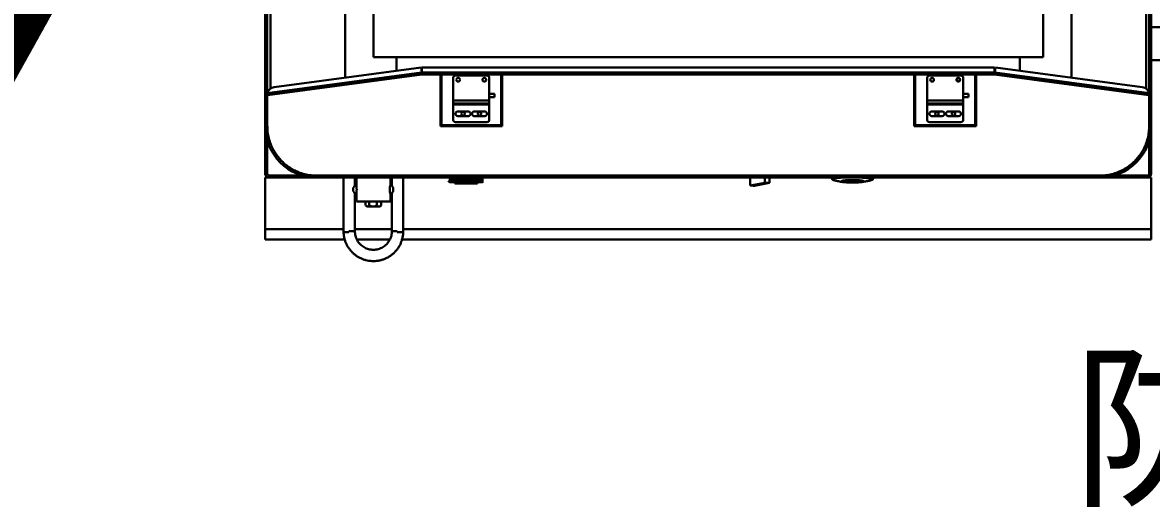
# Model space of a CAD drawing. Header units: millimetres. Extents: x 914 to 910632, y -176 to 682692.
# Drawn here: x 2320.19 to 2337.45, y 1798.67 to 1806.09 of the extents above; entities that cross this region are included whole.
import ezdxf

# ---------------------------------------------------------------- set-up
doc = ezdxf.new("R2010")
doc.units = ezdxf.units.MM
doc.linetypes.add('EB_DASHDOT', pattern=[39, 30, -3, 3, -3])
doc.layers.add('尺寸线层', color=3, linetype='Continuous', lineweight=18)
doc.layers.add('画图', color=3, linetype='Continuous', lineweight=30)
doc.styles.add('宋体', font='')
doc.styles.get('宋体').set_extended_font_data('宋体')

# ---------------------------------------------------------------- blocks, each defined once
blk = doc.blocks.new('SDHGSJH')
at = {"color": 7, "linetype": 'Continuous', "lineweight": 30}
for p, q in [((2047, 490.2), (2047, 480.2)), ((2774.2, 490.2), (2047, 490.2)), ((2773, 483.3), (2773, 430.2)), ((2773.1, 483.2), (2773.1, 483.2)), ((2778.9, 483.2), (2778.9, 482.2)), ((2784, 445.5), (2784, 482.2)), ((2818.1, 490.2), (2785.9, 490.2)), ((2820, 482.2), (2820, 445.5)), ((2825.8, 482.2), (2825.8, 483.2)), ((2907, 490.2), (2829.8, 490.2)), ((2831, 430.2), (2831, 483.3)), ((2907, 490.2), (2907, 480.2)), ((2047, 430.2), (2047, 480.2)), ((2907, 480.2), (2907, 430.2)), ((2785.5, 453.2), (2785.5, 445.5)), ((2818.4, 453.2), (2785.5, 453.2)), ((2794.5, 457.2), (2794.5, 453.2)), ((2798.4, 457.4), (2798.5, 457.5)), ((2798.5, 458.2), (2798.5, 457.3)), ((2798.6, 457.2), (2798.6, 453.2)), ((2800.4, 458), (2801.6, 458.2)), ((2801.6, 458.2), (2802, 458.2)), ((2806.1, 457.2), (2806.1, 453.2)), ((2809.3, 457.4), (2808.5, 458.2)), ((2809.5, 453.2), (2809.5, 457.2)), ((2818.5, 445.4), (2818.5, 453.2)), ((2785.5, 445.5), (2784, 445.5)), ((2820, 445.5), (2818.5, 445.5)), ((2097, 430.2), (2047, 430.2)), ((2097, 430.2), (2051, 430.2)), ((2051, 430.2), (2051, 428.2)), ((2083, 428.2), (2051, 428.2)), ((2857, 430.2), (2097, 430.2)), ((2097, 428.2), (2857, 428.2)), ((2317, 431.1), (2317, 430.2)), ((2357, 430.2), (2357, 431.1)), ((2432, 438), (2417.7, 435.3)), ((2417.7, 435.3), (2417.7, 430.2)), ((2422, 435.1), (2436.3, 437.8)), ((2422, 430.2), (2422, 435.1)), ((2436.3, 437.8), (2436.3, 430.2)), ((2695.3, 433.8), (2695.9, 434.4)), ((2696, 433.2), (2695.3, 433.8)), ((2695.9, 434.4), (2728.1, 434.4)), ((2696, 434.5), (2728, 434.5)), ((2728, 433.2), (2696, 433.2)), ((2696.2, 432.8), (2727.8, 432.8)), ((2696.2, 431.5), (2696.2, 432.8)), ((2727.8, 431.5), (2696.2, 431.5)), ((2700.7, 431.5), (2700.7, 430.2)), ((2700.9, 435.8), (2706.1, 435.8)), ((2700.9, 435.8), (2700.9, 434.5)), ((2706.1, 434.5), (2706.1, 435.8)), ((2706.6, 435.8), (2717.4, 435.8)), ((2706.6, 435.5), (2706.6, 434.5)), ((2717.4, 435.5), (2706.6, 435.5)), ((2717.4, 435.8), (2717.9, 435.8)), ((2717.4, 434.5), (2717.4, 435.5)), ((2717.9, 435.8), (2723.1, 435.8)), ((2723.1, 434.5), (2723.1, 435.8)), ((2723.3, 431.5), (2723.3, 430.2)), ((2727.8, 432.8), (2727.8, 431.5)), ((2728.7, 433.8), (2728, 433.2)), ((2728.1, 434.4), (2728.7, 433.8)), ((2729.4, 433.2), (2728.7, 433.8)), ((2784, 430.2), (2784, 437.9)), ((2784, 437.9), (2785.5, 437.9)), ((2785.5, 437.9), (2785.5, 430.2)), ((2818.5, 430.2), (2818.5, 438)), ((2818.5, 437.9), (2820, 437.9)), ((2820, 437.9), (2820, 430.2)), ((2856.9, 428.1), (2858.9, 428)), ((2903, 430.2), (2857, 430.2)), ((2907, 430.2), (2857, 430.2)), ((2903, 428.2), (2871, 428.2)), ((2903, 428.2), (2903, 430.2)), ((2047, 426.2), (2047, 380.2)), ((2049, 426.2), (2047, 426.2)), ((2049, 426.2), (2049, 394.2)), ((2905, 394.2), (2905, 426.2)), ((2907, 426.2), (2905, 426.2)), ((2907, 380.2), (2907, 426.2)), ((2047, 380.2), (2047, 348.2)), ((2049, 380.2), (2049, 348.2)), ((2049, 380.2), (2049, 350.2)), ((2217, 380.2), (2277, 380.2)), ((2217, 330.2), (2217, 380.2)), ((2217, 379.2), (2218, 379.2)), ((2218, 379.2), (2218, 330.2)), ((2276, 379.2), (2218, 379.2)), ((2229.5, 359.2), (2229.5, 374.2)), ((2231.5, 376.2), (2262.5, 376.2)), ((2264.5, 374.2), (2264.5, 359.2)), ((2276, 330.2), (2276, 379.2)), ((2277, 380.2), (2277, 330.2)), ((2677, 380.2), (2737, 380.2)), ((2677, 330.2), (2677, 380.2)), ((2677, 379.2), (2678, 379.2)), ((2736, 379.2), (2678, 379.2)), ((2678, 379.2), (2678, 330.2)), ((2689.5, 359.2), (2689.5, 374.2)), ((2691.5, 376.2), (2722.5, 376.2)), ((2724.5, 374.2), (2724.5, 359.2)), ((2736, 330.2), (2736, 379.2)), ((2737, 380.2), (2737, 330.2)), ((2904.8, 382.2), (2904.9, 380.2)), ((2905, 380.2), (2905, 348.2)), ((2905, 350.2), (2905, 380.2)), ((2907, 348.2), (2907, 380.2)), ((2244, 370.5), (2234, 370.5)), ((2234, 366), (2244, 366)), ((2260, 370.5), (2250, 370.5)), ((2250, 366), (2260, 366)), ((2704, 370.5), (2694, 370.5)), ((2694, 366), (2704, 366)), ((2720, 370.5), (2710, 370.5)), ((2710, 366), (2720, 366)), ((2217, 358.7), (2217, 358.7)), ((2217, 350.7), (2217, 350.7)), ((2229.5, 352.2), (2224.3, 352.2)), ((2224.3, 352.2), (2224.3, 348.8)), ((2229.5, 359.2), (2264.5, 359.2)), ((2229.5, 358.2), (2229.5, 359.2)), ((2264.5, 358.2), (2229.5, 358.2)), ((2229.5, 358.2), (2229.5, 355.2)), ((2229.5, 355.2), (2264.5, 355.2)), ((2229.5, 333.2), (2229.5, 355.2)), ((2264.5, 359.2), (2264.5, 358.2)), ((2264.5, 355.2), (2264.5, 358.2)), ((2264.5, 355.2), (2264.5, 333.2)), ((2689.5, 352.2), (2684.3, 352.2)), ((2684.3, 352.2), (2684.3, 348.8)), ((2689.5, 359.2), (2724.5, 359.2)), ((2689.5, 358.2), (2689.5, 359.2)), ((2724.5, 358.2), (2689.5, 358.2)), ((2689.5, 358.2), (2689.5, 355.2)), ((2689.5, 355.2), (2724.5, 355.2)), ((2689.5, 333.2), (2689.5, 355.2)), ((2724.5, 359.2), (2724.5, 358.2)), ((2724.5, 355.2), (2724.5, 358.2)), ((2724.5, 355.2), (2724.5, 333.2)), ((2737, 358.7), (2737, 358.7)), ((2737, 350.7), (2737, 350.7)), ((2049, 348.2), (2047, 348.2)), ((2047, 225.2), (2047, 348.2)), ((2049.3, 350.2), (2049, 348.2)), ((2049, 350.2), (2199, 330.2)), ((2049, 348.2), (2049, 225.2)), ((2049, 348.2), (2198.8, 328.2)), ((2049.4, 347.1), (2049, 347.2)), ((2049.6, 347), (2049, 347.2)), ((2199.1, 330.2), (2049.3, 350.2)), ((2052, 343.8), (2052, -343.3)), ((2198.3, 323.3), (2055.7, 342.3)), ((2224.3, 348.8), (2229.5, 348.8)), ((2684.3, 348.8), (2689.5, 348.8)), ((2904.7, 350.2), (2754.9, 330.2)), ((2755, 330.2), (2905, 350.2)), ((2905, 348.2), (2755.2, 328.2)), ((2898.3, 342.3), (2755.7, 323.3)), ((2902, -343.3), (2902, 343.8)), ((2904.7, 350.2), (2905, 348.2)), ((2905, 348.2), (2907, 348.2)), ((2905, 348.2), (2905, 225.2)), ((2907, 348.2), (2907, 225.2)), ((2124.5, 333.1), (2124.5, -332.7)), ((2198.8, 328.2), (2199.1, 330.2)), ((2199, 330.2), (2217, 330.2)), ((2217, 330.2), (2199.2, 330.2)), ((2199.2, 330.2), (2199.2, 328.2)), ((2217, 328.2), (2217, 330.2)), ((2218, 330.2), (2217, 330.2)), ((2218, 330.2), (2276, 330.2)), ((2262.5, 331.2), (2231.5, 331.2)), ((2277, 330.2), (2276, 330.2)), ((2677, 330.2), (2277, 330.2)), ((2277, 330.2), (2277, 328.2)), ((2677, 328.2), (2677, 330.2)), ((2678, 330.2), (2677, 330.2)), ((2678, 330.2), (2736, 330.2)), ((2722.5, 331.2), (2691.5, 331.2)), ((2737, 330.2), (2736, 330.2)), ((2737, 330.2), (2737, 328.2)), ((2754.8, 330.2), (2737, 330.2)), ((2737, 330.2), (2755, 330.2)), ((2754.8, 328.2), (2754.8, 330.2)), ((2755.2, 328.2), (2754.9, 330.2)), ((2829.5, 40.2), (2829.5, 333.1)), ((2174.5, 313.2), (2174.5, 326.4)), ((2198.9, 328.2), (2198.3, 323.3)), ((2198.7, 326.5), (2198.8, 326.2)), ((2198.8, 328.2), (2198.9, 328.2)), ((2199.1, 326.2), (2198.8, 326.2)), ((2199.1, 328.2), (2199.1, 323.2)), ((2199.2, 328.2), (2199.1, 328.2)), ((2199.1, 323.2), (2754.9, 323.2)), ((2199.2, 328.2), (2217, 328.2)), ((2277, 328.2), (2217, 328.2)), ((2277, 328.2), (2677, 328.2)), ((2737, 328.2), (2677, 328.2)), ((2737, 328.2), (2754.8, 328.2)), ((2754.9, 328.2), (2754.8, 328.2)), ((2754.9, 323.2), (2754.9, 328.2)), ((2755.2, 326.2), (2754.9, 326.2)), ((2755.2, 328.2), (2755.1, 328.2)), ((2755.1, 328.2), (2755.7, 323.3)), ((2755.2, 326.2), (2755.3, 326.5)), ((2779.5, 326.4), (2779.5, 313.2)), ((2037, 316.2), (2047, 316.2)), ((2152, -312.8), (2152, 313.2)), ((2152, 313.2), (2802, 313.2)), ((2802, 313.2), (2802, -312.8)), ((2037, 284.2), (2047, 284.2))]:
    blk.add_line(p, q, dxfattribs=at)
at = {"color": 8, "linetype": 'Continuous', "lineweight": 30}
for p, q in [((2778.9, 482.2), (2784, 482.2)), ((2820, 482.2), (2825.8, 482.2)), ((2047, 480.2), (2773, 480.2)), ((2784, 480.2), (2820, 480.2)), ((2831, 480.2), (2907, 480.2)), ((2717.9, 435.8), (2717.9, 434.5)), ((2198.8, 326.2), (2198.7, 326.2)), ((2755.3, 326.2), (2755.2, 326.2))]:
    blk.add_line(p, q, dxfattribs=at)
at = {"color": 8, "linetype": 'Continuous', "lineweight": 30, "flags": 128}
for points in [[(2318.1, 432.5), (2317.8, 432.2), (2317.8, 431.9), (2318.1, 431.6), (2318.8, 431.4), (2319.4, 431.2)], [(2354, 431.1), (2355.1, 431.3), (2355.8, 431.6), (2356.2, 431.9), (2356.2, 432.2), (2355.9, 432.5), (2355.7, 432.5)], [(2355.4, 430.2), (2355.6, 430.3), (2356.4, 430.5), (2356.9, 430.8), (2357, 431.1)]]:
    blk.add_lwpolyline(points, dxfattribs=at)
at = {"color": 7, "linetype": 'Continuous', "lineweight": 30, "flags": 128}
for points in [[(2337, 434.9), (2339, 434.9), (2340.9, 434.9), (2342.6, 434.8), (2344.2, 434.6), (2345.6, 434.5), (2346.7, 434.3), (2347.5, 434.1), (2347.9, 433.9), (2348, 433.7), (2347.7, 433.5), (2347.1, 433.3), (2346.2, 433.1), (2345, 432.9), (2343.5, 432.8), (2341.8, 432.6), (2339.9, 432.6), (2338, 432.5), (2336, 432.5), (2334.1, 432.6), (2332.2, 432.6), (2330.5, 432.8), (2329, 432.9), (2327.8, 433.1), (2326.9, 433.3), (2326.3, 433.5), (2326, 433.7), (2326.1, 433.9), (2326.5, 434.1), (2327.3, 434.3), (2328.4, 434.5), (2329.8, 434.6), (2331.4, 434.8), (2333.1, 434.9), (2335, 434.9), (2337, 434.9)], [(2355.7, 432.5), (2355.2, 432.7), (2354.2, 433)]]:
    blk.add_lwpolyline(points, dxfattribs=at)
at = {"color": 7, "linetype": 'Continuous', "lineweight": 30}
for centre, radius in [((2234.3, 335.2), 1.53), ((2259.7, 335.2), 1.8), ((2694.3, 335.2), 1.8)]:
    blk.add_circle(centre, radius, dxfattribs=at)
for centre, radius, start, end in [((2097, 380.2), 50, 90, 180), ((2051, 426.2), 4, 90, 180), ((2320.9, 426.9), 6.21, 98.4236, 116.2446), ((2329.6, 481.2), 51, 258.5546, 267.4029), ((2344, 486.1), 56, 272.8441, 280.3694), ((2425.2, 518.3), 83.3, 264.8129, 267.7889), ((2428.8, 354.7), 83.4, 84.8143, 87.7839), ((2773.1, 479.5), 63.7, 224.8835, 225.0698), ((2857, 380.2), 50, 0, 90), ((2903, 426.2), 2, 0, 90), ((2056.7, 350.2), 8, 194.4297, 262.4054), ((1866.8, 371.8), 183.8, 352.3086, 352.5254), ((2897.3, 350.2), 8, 277.5946, 345.5703)]:
    blk.add_arc(centre, radius, start, end, dxfattribs=at)
at = {"color": 8, "linetype": 'Continuous', "lineweight": 30}
blk.add_arc((2318.8, 432.5), 2.25, 218.0514, 265.8332, dxfattribs=at)
at = {"color": 7, "linetype": 'Continuous', "lineweight": 30}
for points, knots in [([(2830.9, 483.2), (2830.9, 483.5), (2830.9, 484.7), (2830.6, 487), (2830, 490), (2829, 492.8), (2827.8, 495.6), (2826.2, 498.2), (2824.4, 500.6), (2822.4, 502.9), (2820.1, 504.9), (2817.7, 506.7), (2815, 508.2), (2812.3, 509.4), (2809.4, 510.3), (2806.4, 510.9), (2803.4, 511.2), (2800.4, 511.2), (2797.4, 510.9), (2794.4, 510.2), (2791.5, 509.3), (2788.8, 508.1), (2786.1, 506.5), (2783.7, 504.7), (2781.4, 502.7), (2779.4, 500.5), (2777.6, 498), (2776.1, 495.4), (2774.9, 492.6), (2774, 489.7), (2773.4, 486.8), (2773.1, 484.6), (2773.1, 483.4), (2773.1, 483.2)], [0, 0, 0, 0, 0.008582, 0.042564, 0.076555, 0.110547, 0.144538, 0.178529, 0.212518, 0.246505, 0.280493, 0.314477, 0.348461, 0.382442, 0.416424, 0.450404, 0.484384, 0.518361, 0.552339, 0.586317, 0.620295, 0.654274, 0.688253, 0.722232, 0.756213, 0.790196, 0.82418, 0.858165, 0.892153, 0.926141, 0.96013, 0.994121, 1, 1, 1, 1]), ([(2784, 482.2), (2784, 482.5), (2784.1, 483.5), (2784.3, 485.3), (2784.8, 487.7), (2785.7, 489.9), (2786.9, 492), (2788.3, 493.9), (2789.9, 495.6), (2791.8, 497.1), (2793.9, 498.3), (2796.1, 499.3), (2798.4, 499.9), (2800.7, 500.2), (2803.1, 500.2), (2805.5, 499.9), (2807.8, 499.3), (2810, 498.4), (2812, 497.2), (2813.9, 495.7), (2815.6, 494), (2817.1, 492.1), (2818.2, 490), (2819.1, 487.8), (2819.7, 485.5), (2819.9, 483.6), (2820, 482.5), (2820, 482.2)], [0, 0, 0, 0, 0.013413, 0.0555565, 0.097723, 0.1398914, 0.1820618, 0.2242369, 0.2664173, 0.3086026, 0.3507931, 0.3929914, 0.4351937, 0.4773969, 0.5196097, 0.5618194, 0.6040274, 0.646239, 0.6884436, 0.7306449, 0.7728402, 0.8150291, 0.8572143, 0.8993919, 0.9415661, 0.9837357, 1, 1, 1, 1]), ([(2773.1, 483.2), (2773.2, 483.2), (2773.4, 483.2), (2774.8, 483.2), (2776.7, 483.2), (2778.1, 483.2), (2778.9, 483.2)], [0, 0, 0, 0, 0.250002, 0.499998, 0.749997, 1, 1, 1, 1]), ([(2825.8, 483.2), (2826.5, 483.2), (2827.9, 483.2), (2829.7, 483.2), (2830.8, 483.2), (2830.9, 483.2), (2830.9, 483.2)], [0, 0, 0, 0, 0.259642, 0.519283, 0.778914, 1, 1, 1, 1]), ([(2796.6, 458.2), (2796.2, 458.2), (2795.5, 458), (2794.8, 457.5), (2794.5, 457.2)], [0, 0, 0, 0, 0.49807, 1, 1, 1, 1]), ([(2794.5, 457.2), (2794.8, 457.5), (2795.3, 458), (2795.9, 458.2), (2796.2, 458.2)], [0, 0, 0, 0, 0.498759, 1, 1, 1, 1]), ([(2796.6, 458.2), (2796.3, 458.2), (2795.8, 458.2), (2795.5, 458.2), (2795.5, 458.2), (2795.5, 458.2)], [0, 0, 0, 0, 0.4414792, 0.8985341, 1, 1, 1, 1]), ([(2798.6, 457.2), (2798.3, 457.5), (2797.7, 458), (2796.9, 458.2), (2796.6, 458.2)], [0, 0, 0, 0, 0.498768, 1, 1, 1, 1]), ([(2802.4, 458.2), (2801.8, 458.2), (2800.7, 458.2), (2799.1, 458.2), (2797.6, 458.2), (2796.9, 458.2), (2796.6, 458.2)], [0, 0, 0, 0, 0.245681, 0.500016, 0.754349, 1, 1, 1, 1]), ([(2802.4, 458.2), (2801.7, 458.2), (2800.4, 458), (2799.2, 457.5), (2798.6, 457.2)], [0, 0, 0, 0, 0.498102, 1, 1, 1, 1]), ([(2806.1, 457.2), (2805.5, 457.5), (2804.3, 458), (2803, 458.2), (2802.4, 458.2)], [0, 0, 0, 0, 0.498742, 1, 1, 1, 1]), ([(2807.8, 458.2), (2807.5, 458.2), (2806.9, 458.2), (2805.6, 458.2), (2804.1, 458.2), (2802.9, 458.2), (2802.4, 458.2)], [0, 0, 0, 0, 0.250003, 0.500004, 0.750011, 1, 1, 1, 1]), ([(2807.8, 458.2), (2807.5, 458.2), (2806.9, 458), (2806.4, 457.5), (2806.1, 457.2)], [0, 0, 0, 0, 0.498072, 1, 1, 1, 1]), ([(2808.5, 458.2), (2808.5, 458.2), (2808.4, 458.2), (2808, 458.2), (2807.8, 458.2)], [0, 0, 0, 0, 0.437504, 1, 1, 1, 1]), ([(2809.3, 457.4), (2809.1, 457.6), (2808.6, 458.1), (2808.1, 458.2), (2807.8, 458.2)], [0, 0, 0, 0, 0.420132, 1, 1, 1, 1]), ([(2782.7, 441.7), (2782.7, 442), (2782.7, 442.5), (2783, 443.5), (2783.5, 444.5), (2783.9, 445.2), (2784, 445.5), (2784, 445.5), (2784, 445.5)], [0, 0, 0, 0, 0.1283009, 0.2644613, 0.5277932, 0.7906566, 0.9243572, 1, 1, 1, 1]), ([(2784, 437.9), (2784, 437.9), (2784, 438), (2783.9, 438.3), (2783.5, 438.9), (2783, 440), (2782.7, 440.9), (2782.7, 441.5), (2782.7, 441.7)], [0, 0, 0, 0, 0.075684, 0.209427, 0.47253, 0.735275, 0.871573, 1, 1, 1, 1]), ([(2786.2, 441.7), (2786.2, 442), (2786.2, 442.5), (2786.1, 443.4), (2785.9, 444.5), (2785.7, 445.2), (2785.6, 445.5), (2785.5, 445.5), (2785.5, 445.5)], [0, 0, 0, 0, 0.1215796, 0.2505619, 0.4999379, 0.7493075, 0.8780649, 1, 1, 1, 1]), ([(2785.5, 437.9), (2785.5, 437.9), (2785.6, 437.9), (2785.7, 438.2), (2785.9, 438.9), (2786.1, 440), (2786.2, 441), (2786.2, 441.5), (2786.2, 441.7)], [0, 0, 0, 0, 0.121815, 0.250436, 0.499907, 0.749483, 0.878421, 1, 1, 1, 1]), ([(2818.5, 445.4), (2818.5, 445.4), (2818.5, 445.2), (2818.4, 444.5), (2818.3, 443.4), (2818.3, 442.5), (2818.2, 442), (2818.2, 441.7)], [0, 0, 0, 0, 0.104208, 0.40261, 0.7007, 0.854743, 1, 1, 1, 1]), ([(2818.2, 441.7), (2818.2, 441.5), (2818.3, 441), (2818.3, 440), (2818.4, 438.9), (2818.5, 438.2), (2818.5, 438), (2818.5, 437.9)], [0, 0, 0, 0, 0.138406, 0.285182, 0.569281, 0.853462, 1, 1, 1, 1]), ([(2820, 445.5), (2820, 445.5), (2820, 445.5), (2820.3, 445.2), (2820.8, 444.5), (2821.4, 443.5), (2821.7, 442.5), (2821.7, 442), (2821.7, 441.7)], [0, 0, 0, 0, 0.1238619, 0.2506204, 0.5000255, 0.74908, 0.8782671, 1, 1, 1, 1]), ([(2821.7, 441.7), (2821.7, 441.5), (2821.7, 440.9), (2821.4, 440), (2820.8, 438.9), (2820.3, 438.2), (2820, 437.9), (2820, 437.9), (2820, 437.9)], [0, 0, 0, 0, 0.121614, 0.250686, 0.500289, 0.749458, 0.876176, 1, 1, 1, 1]), ([(2049, 380.2), (2049.1, 382.2), (2049.2, 386.1), (2050.4, 392.1), (2052.1, 397.5), (2054.3, 402.3), (2056.8, 406.6), (2059.7, 410.5), (2063, 414.2), (2066.7, 417.5), (2070.7, 420.4), (2074.9, 422.9), (2079.7, 425.1), (2085.1, 426.9), (2091.1, 428), (2095, 428.1), (2097, 428.2)], [0, 0, 0, 0, 0.077629, 0.157665, 0.239952, 0.304275, 0.368608, 0.434301, 0.500001, 0.565695, 0.631393, 0.695718, 0.76005, 0.84233, 0.922368, 1, 1, 1, 1]), ([(2051, 428.2), (2050.7, 428.2), (2050.4, 428.1), (2049.9, 427.9), (2049.6, 427.6), (2049.3, 427.3), (2049.1, 426.9), (2049, 426.5), (2049, 426.2)], [0, 0, 0, 0, 0.239449, 0.369607, 0.500003, 0.630179, 0.760558, 1, 1, 1, 1]), ([(2097, 428.2), (2095, 428.1), (2091.1, 428), (2085.1, 426.9), (2079.7, 425.1), (2074.9, 422.9), (2070.7, 420.4), (2066.7, 417.5), (2063, 414.2), (2059.7, 410.5), (2056.8, 406.6), (2054.3, 402.3), (2052.1, 397.5), (2050.4, 392.1), (2049.2, 386.1), (2049.1, 382.2), (2049, 380.2)], [0, 0, 0, 0, 0.077629, 0.157663, 0.23995, 0.304275, 0.368607, 0.434301, 0.499999, 0.565693, 0.631392, 0.695718, 0.760048, 0.84233, 0.922368, 1, 1, 1, 1]), ([(2317.9, 432.4), (2317.9, 432.3), (2317.7, 432.3), (2317.4, 432.1), (2317.1, 431.6), (2317, 431.2), (2317, 431.1), (2317, 431)], [0, 0, 0, 0, 0.045992, 0.432722, 0.711814, 0.967695, 1, 1, 1, 1]), ([(2329, 434.6), (2328.6, 434.5), (2327.1, 434.4), (2324.3, 433.9), (2321.6, 433.4), (2320.1, 433.1), (2319.9, 433)], [0, 0, 0, 0, 0.115338, 0.494355, 0.928062, 1, 1, 1, 1]), ([(2354.1, 433), (2353.2, 433.2), (2351, 433.7), (2348, 434.2), (2345.8, 434.5), (2345, 434.6)], [0, 0, 0, 0, 0.287336, 0.723307, 1, 1, 1, 1]), ([(2357, 431.1), (2357, 431.3), (2356.9, 431.7), (2356.5, 432.1), (2356.2, 432.3), (2356, 432.4), (2355.9, 432.5)], [0, 0, 0, 0, 0.25879, 0.530781, 0.912531, 1, 1, 1, 1]), ([(2696, 434.5), (2696, 434.5), (2696, 434.5), (2696, 434.5), (2695.9, 434.4), (2695.9, 434.4), (2695.9, 434.4)], [0, 0, 0, 0, 0.222297, 0.458864, 0.716342, 1, 1, 1, 1]), ([(2696, 433.2), (2696, 433.1), (2696.1, 433), (2696.2, 432.9), (2696.2, 432.8), (2696.2, 432.8)], [0, 0, 0, 0, 0.498673, 0.763987, 1, 1, 1, 1]), ([(2706.1, 435.8), (2706.2, 435.8), (2706.3, 435.8), (2706.5, 435.8), (2706.6, 435.8), (2706.6, 435.8), (2706.6, 435.8)], [0, 0, 0, 0, 0.249883, 0.499935, 0.749881, 1, 1, 1, 1]), ([(2706.6, 435.8), (2706.6, 435.8), (2706.6, 435.8), (2706.6, 435.6), (2706.6, 435.5)], [0, 0, 0, 0, 0.50004, 1, 1, 1, 1]), ([(2717.4, 435.5), (2717.4, 435.6), (2717.4, 435.8), (2717.4, 435.8), (2717.4, 435.8)], [0, 0, 0, 0, 0.49996, 1, 1, 1, 1]), ([(2727.8, 432.8), (2727.8, 432.8), (2727.8, 432.9), (2727.9, 433), (2728, 433.1), (2728, 433.2)], [0, 0, 0, 0, 0.2360405, 0.5009347, 1, 1, 1, 1]), ([(2857, 428.2), (2859, 428.1), (2862.9, 428), (2868.9, 426.9), (2874.3, 425.1), (2879.1, 422.9), (2883.3, 420.4), (2887.3, 417.5), (2891, 414.2), (2894.3, 410.5), (2897.2, 406.6), (2899.7, 402.3), (2901.9, 397.5), (2903.6, 392.1), (2904.8, 386.1), (2904.9, 382.2), (2905, 380.2)], [0, 0, 0, 0, 0.077629, 0.157663, 0.23995, 0.304275, 0.368607, 0.4343, 0.500001, 0.565693, 0.631394, 0.695718, 0.760048, 0.84233, 0.922368, 1, 1, 1, 1]), ([(2905, 380.2), (2904.9, 382.2), (2904.8, 386.1), (2903.6, 392.1), (2901.9, 397.5), (2899.7, 402.3), (2897.2, 406.6), (2894.3, 410.5), (2891, 414.2), (2887.3, 417.5), (2883.3, 420.4), (2879.1, 422.9), (2874.3, 425.1), (2868.9, 426.9), (2862.9, 428), (2859, 428.1), (2857, 428.2)], [0, 0, 0, 0, 0.077629, 0.157665, 0.239952, 0.304275, 0.368606, 0.4343, 0.499999, 0.565693, 0.631393, 0.695718, 0.76005, 0.84233, 0.922368, 1, 1, 1, 1]), ([(2903, 430.2), (2903.5, 430.2), (2904.3, 430.1), (2905.2, 429.6), (2905.8, 429.1), (2906.4, 428.4), (2906.9, 427.5), (2906.9, 426.7), (2907, 426.2)], [0, 0, 0, 0, 0.23947, 0.368375, 0.49999, 0.631645, 0.760549, 1, 1, 1, 1]), ([(2229.5, 374.2), (2229.5, 374.5), (2229.6, 374.9), (2229.8, 375.3), (2230.1, 375.6), (2230.4, 375.9), (2230.9, 376.1), (2231.2, 376.2), (2231.5, 376.2)], [0, 0, 0, 0, 0.239421, 0.369666, 0.49998, 0.630212, 0.760541, 1, 1, 1, 1]), ([(2262.5, 376.2), (2262.8, 376.2), (2263.1, 376.1), (2263.6, 375.9), (2263.9, 375.6), (2264.2, 375.3), (2264.4, 374.9), (2264.5, 374.5), (2264.5, 374.2)], [0, 0, 0, 0, 0.2394529, 0.3696593, 0.5000188, 0.6302417, 0.7605845, 1, 1, 1, 1]), ([(2277, 379.2), (2277, 379.2), (2277, 379.2), (2276.7, 379.2), (2276.4, 379.2), (2276.1, 379.2), (2276, 379.2)], [0, 0, 0, 0, 0.249988, 0.500099, 0.749997, 1, 1, 1, 1]), ([(2689.5, 374.2), (2689.5, 374.5), (2689.6, 374.9), (2689.8, 375.3), (2690.1, 375.6), (2690.4, 375.9), (2690.9, 376.1), (2691.2, 376.2), (2691.5, 376.2)], [0, 0, 0, 0, 0.239416, 0.369623, 0.499983, 0.630152, 0.760547, 1, 1, 1, 1]), ([(2722.5, 376.2), (2722.8, 376.2), (2723.1, 376.1), (2723.6, 375.9), (2723.9, 375.6), (2724.2, 375.3), (2724.4, 374.9), (2724.5, 374.5), (2724.5, 374.2)], [0, 0, 0, 0, 0.2394529, 0.3696593, 0.5000188, 0.6302417, 0.7605845, 1, 1, 1, 1]), ([(2737, 379.2), (2737, 379.2), (2737, 379.2), (2736.7, 379.2), (2736.4, 379.2), (2736.1, 379.2), (2736, 379.2)], [0, 0, 0, 0, 0.25, 0.500007, 0.750015, 1, 1, 1, 1]), ([(2234, 370.5), (2233.7, 370.4), (2233.3, 370.4), (2232.8, 370.1), (2232.4, 369.8), (2232.1, 369.5), (2231.8, 368.9), (2231.7, 368.2), (2231.8, 367.5), (2232.1, 367), (2232.4, 366.6), (2232.8, 366.3), (2233.3, 366), (2233.7, 366), (2234, 366)], [0, 0, 0, 0, 0.1197277, 0.1848433, 0.2499992, 0.3151074, 0.3802765, 0.500001, 0.6197255, 0.6848339, 0.7500028, 0.815111, 0.8802723, 1, 1, 1, 1]), ([(2237.4, 368.2), (2237.4, 368.4), (2237.4, 368.7), (2237.6, 369.1), (2237.8, 369.4), (2238.1, 369.6), (2238.5, 369.8), (2239, 369.9), (2239.5, 369.8), (2239.9, 369.6), (2240.2, 369.4), (2240.4, 369.1), (2240.6, 368.7), (2240.6, 368.4), (2240.7, 368.2)], [0, 0, 0, 0, 0.119727, 0.184809, 0.250003, 0.315082, 0.380277, 0.499981, 0.619731, 0.684823, 0.750003, 0.815067, 0.880273, 1, 1, 1, 1]), ([(2240.7, 368.2), (2240.6, 368), (2240.6, 367.7), (2240.4, 367.3), (2240.2, 367), (2239.9, 366.8), (2239.5, 366.6), (2239, 366.5), (2238.5, 366.6), (2238.1, 366.8), (2237.8, 367), (2237.6, 367.3), (2237.4, 367.7), (2237.4, 368), (2237.4, 368.2)], [0, 0, 0, 0, 0.119726, 0.184807, 0.250001, 0.315079, 0.380274, 0.500023, 0.619726, 0.684818, 0.749997, 0.81509, 0.880274, 1, 1, 1, 1]), ([(2244, 366), (2244.3, 366), (2244.7, 366), (2245.2, 366.3), (2245.6, 366.6), (2245.9, 367), (2246.2, 367.5), (2246.3, 368.2), (2246.2, 368.9), (2245.9, 369.5), (2245.6, 369.8), (2245.2, 370.1), (2244.7, 370.4), (2244.3, 370.4), (2244, 370.5)], [0, 0, 0, 0, 0.11973, 0.184817, 0.250001, 0.315111, 0.380266, 0.499999, 0.619733, 0.684827, 0.749997, 0.815107, 0.88027, 1, 1, 1, 1]), ([(2250, 370.5), (2249.7, 370.4), (2249.3, 370.4), (2248.8, 370.1), (2248.4, 369.8), (2248.1, 369.5), (2247.8, 368.9), (2247.7, 368.2), (2247.8, 367.5), (2248.1, 367), (2248.4, 366.6), (2248.8, 366.3), (2249.3, 366), (2249.7, 366), (2250, 366)], [0, 0, 0, 0, 0.119726, 0.18484, 0.249995, 0.315102, 0.38027, 0.499999, 0.619728, 0.684835, 0.750003, 0.815084, 0.880274, 1, 1, 1, 1]), ([(2253.4, 368.2), (2253.4, 368.4), (2253.4, 368.7), (2253.6, 369.1), (2253.8, 369.4), (2254.1, 369.6), (2254.5, 369.8), (2255, 369.9), (2255.5, 369.8), (2255.9, 369.6), (2256.2, 369.4), (2256.4, 369.1), (2256.6, 368.7), (2256.6, 368.4), (2256.7, 368.2)], [0, 0, 0, 0, 0.119717, 0.184819, 0.250012, 0.31509, 0.380285, 0.499988, 0.619736, 0.684827, 0.750006, 0.815069, 0.880275, 1, 1, 1, 1]), ([(2256.7, 368.2), (2256.6, 368), (2256.6, 367.7), (2256.4, 367.3), (2256.2, 367), (2255.9, 366.8), (2255.5, 366.6), (2255, 366.5), (2254.5, 366.6), (2254.1, 366.8), (2253.8, 367), (2253.6, 367.3), (2253.4, 367.7), (2253.4, 368), (2253.4, 368.2)], [0, 0, 0, 0, 0.1197261, 0.1848285, 0.2499929, 0.3151071, 0.3802611, 0.5000098, 0.6197132, 0.6848049, 0.749984, 0.815077, 0.8802826, 1, 1, 1, 1]), ([(2260, 366), (2260.3, 366), (2260.7, 366), (2261.2, 366.3), (2261.6, 366.6), (2261.9, 367), (2262.2, 367.5), (2262.3, 368.2), (2262.2, 368.9), (2261.9, 369.5), (2261.6, 369.8), (2261.2, 370.1), (2260.7, 370.4), (2260.3, 370.4), (2260, 370.5)], [0, 0, 0, 0, 0.119698, 0.184815, 0.249999, 0.315109, 0.380265, 0.499999, 0.619733, 0.684828, 0.749999, 0.815109, 0.880302, 1, 1, 1, 1]), ([(2694, 370.5), (2693.7, 370.4), (2693.3, 370.4), (2692.8, 370.1), (2692.4, 369.8), (2692.1, 369.5), (2691.8, 368.9), (2691.7, 368.2), (2691.8, 367.5), (2692.1, 367), (2692.4, 366.6), (2692.8, 366.3), (2693.3, 366), (2693.7, 366), (2694, 366)], [0, 0, 0, 0, 0.119725, 0.184839, 0.249994, 0.3151, 0.380268, 0.499996, 0.619724, 0.684816, 0.750005, 0.815085, 0.880275, 1, 1, 1, 1]), ([(2697.4, 368.2), (2697.4, 368.4), (2697.4, 368.7), (2697.6, 369.1), (2697.8, 369.4), (2698.1, 369.6), (2698.5, 369.8), (2699, 369.9), (2699.5, 369.8), (2699.9, 369.6), (2700.2, 369.4), (2700.4, 369.1), (2700.6, 368.7), (2700.6, 368.4), (2700.7, 368.2)], [0, 0, 0, 0, 0.1197174, 0.1848198, 0.2500135, 0.3150918, 0.3802868, 0.4999902, 0.6197389, 0.6847897, 0.7500046, 0.8150683, 0.8802739, 1, 1, 1, 1]), ([(2700.7, 368.2), (2700.6, 368), (2700.6, 367.7), (2700.4, 367.3), (2700.2, 367), (2699.9, 366.8), (2699.5, 366.6), (2699, 366.5), (2698.5, 366.6), (2698.1, 366.8), (2697.8, 367), (2697.6, 367.3), (2697.4, 367.7), (2697.4, 368), (2697.4, 368.2)], [0, 0, 0, 0, 0.1197261, 0.1848285, 0.2499929, 0.3151071, 0.3802611, 0.5000098, 0.6197132, 0.6848049, 0.749984, 0.815077, 0.8802826, 1, 1, 1, 1]), ([(2704, 366), (2704.3, 366), (2704.7, 366), (2705.2, 366.3), (2705.6, 366.6), (2705.9, 367), (2706.2, 367.5), (2706.3, 368.2), (2706.2, 368.9), (2705.9, 369.5), (2705.6, 369.8), (2705.2, 370.1), (2704.7, 370.4), (2704.3, 370.4), (2704, 370.5)], [0, 0, 0, 0, 0.119698, 0.184815, 0.249999, 0.315109, 0.380265, 0.499999, 0.619733, 0.684828, 0.749999, 0.815109, 0.880302, 1, 1, 1, 1]), ([(2710, 370.5), (2709.7, 370.4), (2709.3, 370.4), (2708.8, 370.1), (2708.4, 369.8), (2708.1, 369.5), (2707.8, 368.9), (2707.7, 368.2), (2707.8, 367.5), (2708.1, 367), (2708.4, 366.6), (2708.8, 366.3), (2709.3, 366), (2709.7, 366), (2710, 366)], [0, 0, 0, 0, 0.119699, 0.184816, 0.250001, 0.31509, 0.380261, 0.499996, 0.619731, 0.684826, 0.749997, 0.815108, 0.880301, 1, 1, 1, 1]), ([(2713.3, 368.2), (2713.4, 368.4), (2713.4, 368.7), (2713.6, 369.1), (2713.8, 369.4), (2714.1, 369.6), (2714.5, 369.8), (2715, 369.9), (2715.5, 369.8), (2715.9, 369.6), (2716.2, 369.4), (2716.4, 369.1), (2716.6, 368.7), (2716.6, 368.4), (2716.7, 368.2)], [0, 0, 0, 0, 0.119725, 0.184826, 0.24999, 0.315104, 0.380298, 0.5, 0.619702, 0.684793, 0.750007, 0.81507, 0.880275, 1, 1, 1, 1]), ([(2716.7, 368.2), (2716.6, 368), (2716.6, 367.7), (2716.4, 367.3), (2716.2, 367), (2715.9, 366.8), (2715.5, 366.6), (2715, 366.5), (2714.5, 366.6), (2714.1, 366.8), (2713.8, 367), (2713.6, 367.3), (2713.4, 367.7), (2713.4, 368), (2713.3, 368.2)], [0, 0, 0, 0, 0.119725, 0.184826, 0.24999, 0.315104, 0.380298, 0.5, 0.619702, 0.684793, 0.750007, 0.81507, 0.880275, 1, 1, 1, 1]), ([(2720, 366), (2720.3, 366), (2720.7, 366), (2721.2, 366.3), (2721.6, 366.6), (2721.9, 367), (2722.2, 367.5), (2722.3, 368.2), (2722.2, 368.9), (2721.9, 369.5), (2721.6, 369.8), (2721.2, 370.1), (2720.7, 370.4), (2720.3, 370.4), (2720, 370.5)], [0, 0, 0, 0, 0.119699, 0.184816, 0.250001, 0.31509, 0.380261, 0.499996, 0.619731, 0.684826, 0.749997, 0.815108, 0.880301, 1, 1, 1, 1]), ([(2231.5, 331.2), (2231.2, 331.2), (2230.9, 331.3), (2230.4, 331.5), (2230.1, 331.8), (2229.8, 332.1), (2229.6, 332.6), (2229.5, 333), (2229.5, 333.2)], [0, 0, 0, 0, 0.239445, 0.369601, 0.499996, 0.63017, 0.760548, 1, 1, 1, 1]), ([(2236.1, 335.2), (2236.1, 335.4), (2236, 335.8), (2235.8, 336.2), (2235.6, 336.5), (2235.3, 336.7), (2234.9, 336.9), (2234.3, 337.1), (2233.7, 336.9), (2233.3, 336.7), (2233, 336.5), (2232.8, 336.2), (2232.6, 335.8), (2232.5, 335.4), (2232.5, 335.2)], [0, 0, 0, 0, 0.11972, 0.184828, 0.249991, 0.315091, 0.380285, 0.500004, 0.619724, 0.684823, 0.749982, 0.815096, 0.88028, 1, 1, 1, 1]), ([(2232.5, 335.2), (2232.5, 335), (2232.6, 334.6), (2232.8, 334.2), (2233, 333.9), (2233.3, 333.7), (2233.7, 333.5), (2234.3, 333.4), (2234.9, 333.5), (2235.3, 333.7), (2235.6, 333.9), (2235.8, 334.2), (2236, 334.6), (2236.1, 335), (2236.1, 335.2)], [0, 0, 0, 0, 0.119718, 0.184826, 0.250015, 0.315082, 0.380275, 0.499997, 0.619719, 0.684817, 0.750009, 0.815079, 0.880282, 1, 1, 1, 1]), ([(2264.5, 333.2), (2264.5, 333), (2264.4, 332.6), (2264.2, 332.1), (2263.9, 331.8), (2263.6, 331.5), (2263.1, 331.3), (2262.8, 331.2), (2262.5, 331.2)], [0, 0, 0, 0, 0.2394472, 0.3696167, 0.5000026, 0.6301688, 0.7605599, 1, 1, 1, 1]), ([(2691.5, 331.2), (2691.2, 331.2), (2690.9, 331.3), (2690.4, 331.5), (2690.1, 331.8), (2689.8, 332.1), (2689.6, 332.6), (2689.5, 333), (2689.5, 333.2)], [0, 0, 0, 0, 0.239443, 0.369666, 0.5, 0.630173, 0.76055, 1, 1, 1, 1]), ([(2721.5, 335.2), (2721.5, 335.4), (2721.4, 335.8), (2721.2, 336.2), (2721, 336.5), (2720.7, 336.7), (2720.3, 336.9), (2719.7, 337.1), (2719.1, 336.9), (2718.7, 336.7), (2718.4, 336.5), (2718.2, 336.2), (2718, 335.8), (2717.9, 335.4), (2717.9, 335.2)], [0, 0, 0, 0, 0.119721, 0.18483, 0.249994, 0.315095, 0.380289, 0.50001, 0.619731, 0.68483, 0.749991, 0.815105, 0.880271, 1, 1, 1, 1]), ([(2717.9, 335.2), (2717.9, 335), (2718, 334.6), (2718.2, 334.2), (2718.4, 333.9), (2718.7, 333.7), (2719.1, 333.5), (2719.7, 333.4), (2720.3, 333.5), (2720.7, 333.7), (2721, 333.9), (2721.2, 334.2), (2721.4, 334.6), (2721.5, 335), (2721.5, 335.2)], [0, 0, 0, 0, 0.119728, 0.184817, 0.250006, 0.315074, 0.380268, 0.499991, 0.619715, 0.684814, 0.750006, 0.815077, 0.88028, 1, 1, 1, 1]), ([(2724.5, 333.2), (2724.5, 333), (2724.4, 332.6), (2724.2, 332.1), (2723.9, 331.8), (2723.6, 331.5), (2723.1, 331.3), (2722.8, 331.2), (2722.5, 331.2)], [0, 0, 0, 0, 0.2394472, 0.3696167, 0.5000026, 0.6301688, 0.7605599, 1, 1, 1, 1])]:
    blk.add_open_spline(points, degree=3, knots=knots, dxfattribs=at)

msp = doc.modelspace()

# ---------------------------------------------------------------- hatches: boundary and pattern name
at = {"layer": '画图'}
h = msp.add_hatch(dxfattribs=at)
h.set_pattern_fill('ANSI31', color=1, scale=0.01575)
h.set_pattern_definition([(45, (2319.5145795, 1807.671782), (-0.0013921165, 0.0013921165), [])])
h.paths.add_polyline_path([(2321.947, 1808.603), (2315.25, 1808.603), (2318.598, 1802.581)])

# ---------------------------------------------------------------- block references
at = {"layer": '画图', "color": 4, "xscale": 0.01575, "yscale": 0.01575, "zscale": 0.01575, "rotation": 180}
msp.add_blockref('SDHGSJH', (2369.683, 1810.492), dxfattribs=at)

# ---------------------------------------------------------------- texts
at = {"layer": '尺寸线层', "color": 4, "linetype": 'EB_DASHDOT', "insert": (2341.01, 1799.787), "char_height": 2, "width": 49.27374, "attachment_point": 5, "style": '宋体'}
msp.add_mtext('防护门1', dxfattribs=at)

doc.saveas('drawing.dxf')
